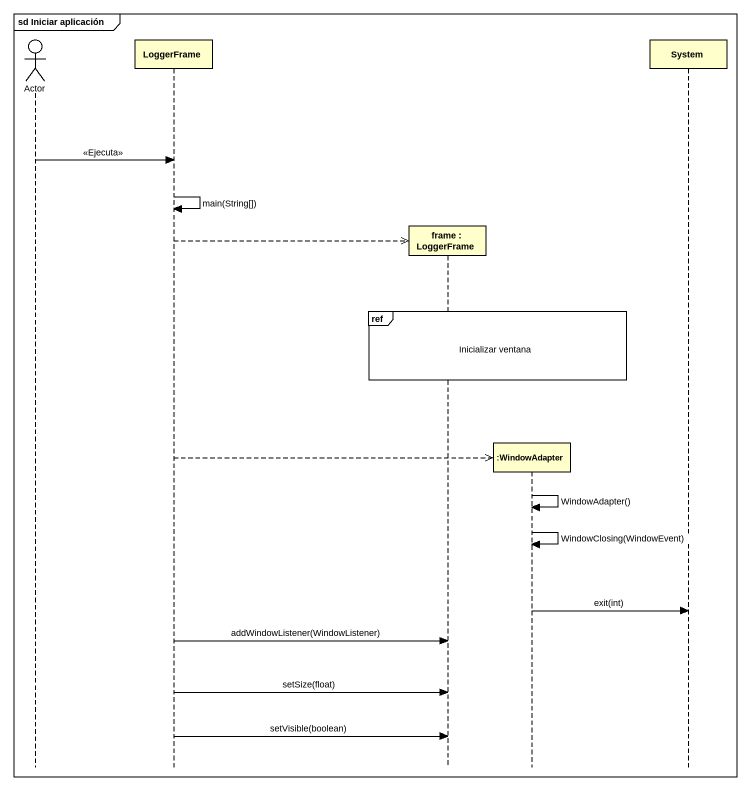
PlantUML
@startuml
mainframe sd Iniciar aplicación
hide footbox
actor "Actor" as Actor_
participant LoggerFrame
participant "frame : LoggerFrame" as frame_
participant ":WindowAdapter" as WindowAdapter
participant System

Actor_ -> LoggerFrame : <<Ejecuta>>
LoggerFrame -> LoggerFrame : main(String[])
LoggerFrame -->> frame_ **
ref over frame_, WindowAdapter : Inicializar ventana
LoggerFrame -->> WindowAdapter **
WindowAdapter -> WindowAdapter : WindowAdapter()
WindowAdapter -> WindowAdapter : WindowClosing(WindowEvent)
WindowAdapter -> System : exit(int)
LoggerFrame -> frame_ : addWindowListener(WindowListener)
LoggerFrame -> frame_ : setSize(float)
LoggerFrame -> frame_ : setVisible(boolean)
@enduml
